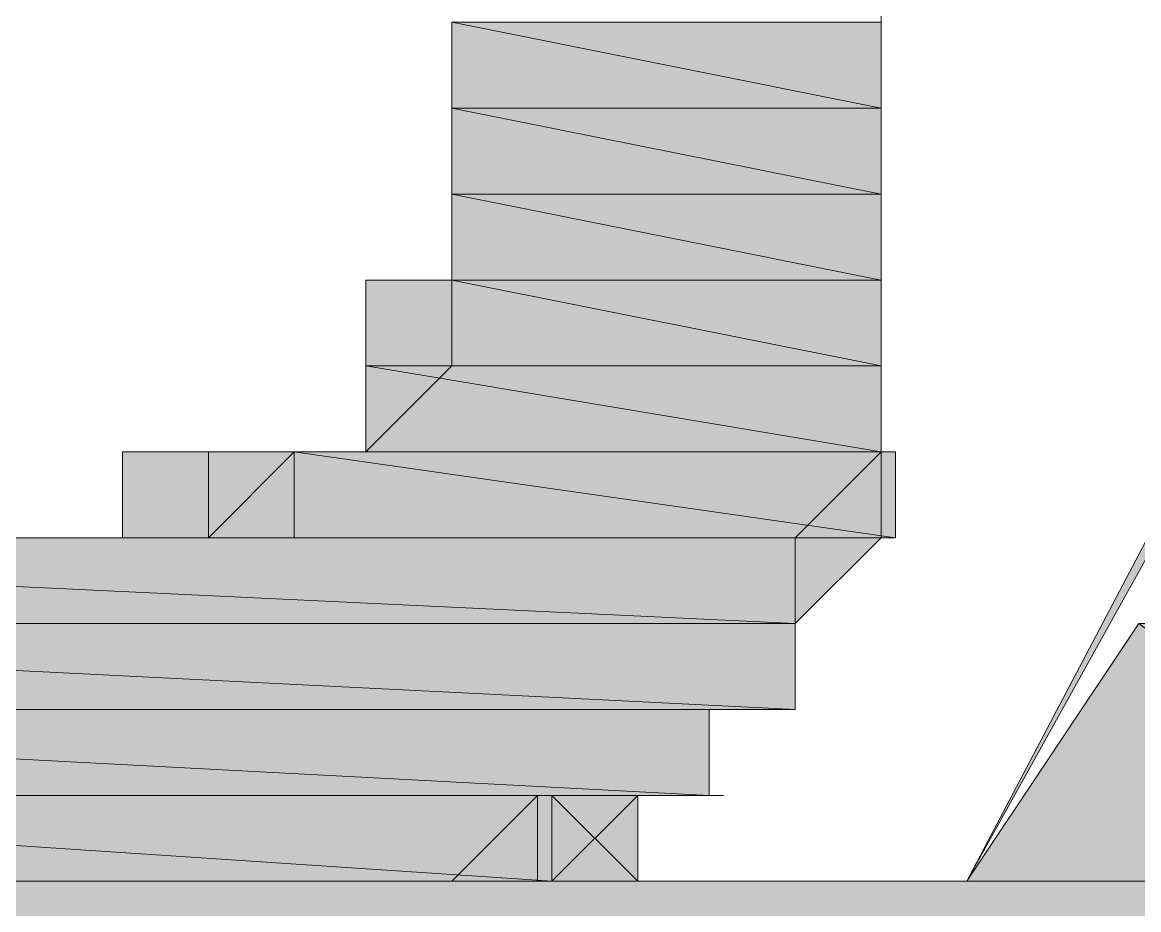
# Model space of a CAD drawing. Header units: millimetres. Extents: x 41 to 1635, y 11 to 1528.
# Drawn here: x 1485.62 to 1491.07, y 1179.25 to 1183.58 of the extents above; entities that cross this region are included whole.
import ezdxf

# ---------------------------------------------------------------- set-up
doc = ezdxf.new("R2010")
doc.units = ezdxf.units.MM
doc.header["$LTSCALE"] = 8
for name, color, linetype in [('1', 7, 'CONTINUOUS'), ('PDF2_Geometry', 7, 'CONTINUOUS'), ('PDF2_Solid Fills', 7, 'CONTINUOUS')]:
    doc.layers.add(name, color=color, linetype=linetype)

# ---------------------------------------------------------------- blocks, each defined once
blk = doc.blocks.new('Sinee')
at = {"layer": 'PDF2_Geometry', "lineweight": 5}
for points in [[(249.5006, -340.578), (245.3072, -348.5449)], [(249.5006, -340.9974), (249.5006, -340.5781), (245.3072, -348.5456)], [(244.8878, -344.3521), (244.8878, -343.9329)], [(244.8878, -344.3521), (244.8878, -343.9329)], [(242.791, -344.3521), (244.8877, -344.3521)], [(242.791, -344.3521), (244.8877, -344.3521)], [(242.791, -344.3521), (244.8877, -344.3521)], [(242.791, -344.3521), (244.8877, -344.3521)], [(242.791, -344.3521), (244.8877, -344.3521)], [(242.791, -344.3521), (244.8877, -344.3521)], [(242.791, -344.3521), (244.8877, -344.3521)], [(242.791, -344.3521), (244.8877, -344.3521)], [(242.791, -344.3521), (244.8877, -344.3521)], [(242.791, -344.3521), (244.8877, -344.3521)], [(242.791, -344.3521), (244.8877, -344.3521)], [(242.791, -344.3521), (244.8877, -344.3521)], [(242.791, -344.3521), (244.8877, -344.3521)], [(242.791, -344.3521), (244.8877, -344.3521)], [(242.791, -344.3521), (242.791, -344.7714), (244.8877, -344.7714)], [(242.791, -344.3521), (244.8877, -344.3521), (244.8877, -344.7714)], [(242.791, -344.3521), (242.791, -344.7714)], [(242.791, -344.3521), (242.791, -344.7714)], [(242.791, -344.3521), (242.791, -344.3521)], [(242.791, -344.3521), (242.791, -344.3521)], [(242.791, -344.3521), (242.791, -344.3521)], [(242.791, -344.3521), (242.791, -344.3521)], [(244.8878, -344.3521), (244.8878, -344.3521)], [(244.8878, -344.3521), (244.8878, -344.3521)], [(244.8878, -344.7714), (244.8878, -344.3521)], [(244.8878, -344.7714), (244.8878, -344.3521)], [(242.791, -344.7714), (244.8877, -344.7714)], [(242.791, -344.7714), (244.8877, -344.7714)], [(242.791, -344.7714), (244.8877, -344.7714)], [(242.791, -344.7714), (244.8877, -344.7714)], [(242.791, -344.7714), (244.8877, -344.7714)], [(242.791, -344.7714), (244.8877, -344.7714)], [(242.791, -344.7714), (244.8877, -344.7714)], [(242.791, -344.7714), (244.8877, -344.7714)], [(242.791, -344.7714), (244.8877, -344.7714)], [(242.791, -344.7714), (244.8877, -344.7714)], [(242.791, -344.7714), (244.8877, -344.7714)], [(242.791, -344.7714), (244.8877, -344.7714)], [(242.791, -344.7714), (244.8877, -344.7714)], [(242.791, -344.7714), (244.8877, -344.7714)], [(242.791, -344.7714), (242.791, -345.1907), (244.8877, -345.1907)], [(242.791, -344.7714), (244.8877, -344.7714), (244.8877, -345.1907)], [(242.791, -344.7714), (242.791, -345.1907)], [(242.791, -344.7714), (242.791, -345.1907)], [(242.791, -344.7714), (242.791, -344.7714)], [(242.791, -344.7714), (242.791, -344.7714)], [(244.8878, -344.7714), (244.8878, -344.7714)], [(244.8878, -344.7714), (244.8878, -344.7714)], [(244.8878, -344.7714), (244.8878, -344.7714)], [(244.8878, -344.7714), (244.8878, -344.7714)], [(244.8878, -345.1908), (244.8878, -344.7715)], [(244.8878, -345.1908), (244.8878, -344.7715)], [(242.791, -345.1908), (244.8877, -345.1908)], [(242.791, -345.1908), (244.8877, -345.1908)], [(242.791, -345.1908), (244.8877, -345.1908)], [(242.791, -345.1908), (244.8877, -345.1908)], [(242.791, -345.1908), (244.8877, -345.1908)], [(242.791, -345.1908), (244.8877, -345.1908)], [(242.791, -345.1908), (244.8877, -345.1908)], [(242.791, -345.1908), (244.8877, -345.1908)], [(242.791, -345.1908), (244.8877, -345.1908)], [(242.791, -345.1908), (244.8877, -345.1908)], [(242.791, -345.1908), (244.8877, -345.1908)], [(242.791, -345.1908), (244.8877, -345.1908)], [(242.791, -345.1908), (244.8877, -345.1908)], [(242.791, -345.1908), (244.8877, -345.1908)], [(242.791, -345.1908), (242.791, -345.6101), (244.8877, -345.6101)], [(242.791, -345.1908), (244.8877, -345.1908), (244.8877, -345.6101)], [(242.791, -345.1908), (242.791, -345.6101)], [(242.791, -345.1908), (242.791, -345.6101)], [(242.791, -345.1908), (242.791, -345.1908)], [(242.791, -345.1908), (242.791, -345.1908)], [(244.8878, -345.6102), (244.8878, -345.191)], [(244.8878, -345.6102), (244.8878, -345.191)], [(242.7909, -345.6102), (242.3717, -345.6102), (242.3717, -346.0296), (242.7909, -346.0296)], [(242.791, -345.6102), (242.3717, -345.6102)], [(242.791, -345.6102), (244.8877, -345.6102)], [(242.791, -345.6102), (244.8877, -345.6102)], [(242.791, -345.6102), (244.8877, -345.6102)], [(242.791, -345.6102), (244.8877, -345.6102)], [(242.791, -345.6102), (244.8877, -345.6102)], [(242.791, -345.6102), (244.8877, -345.6102)], [(242.791, -345.6102), (244.8877, -345.6102)], [(242.791, -345.6102), (244.8877, -345.6102)], [(242.791, -345.6102), (244.8877, -345.6102)], [(242.791, -345.6102), (244.8877, -345.6102)], [(242.791, -345.6102), (244.8877, -345.6102)], [(242.791, -345.6102), (244.8877, -345.6102)], [(242.791, -345.6102), (244.8877, -345.6102)], [(242.791, -345.6102), (244.8877, -345.6102)], [(242.791, -345.6102), (244.8877, -345.6102)], [(242.791, -345.6102), (244.8877, -345.6102)], [(242.791, -345.6102), (242.791, -346.0295), (244.8877, -346.0295)], [(242.791, -345.6102), (244.8877, -345.6102), (244.8877, -346.0295)], [(242.791, -345.6102), (242.791, -345.6102)], [(242.791, -345.6102), (242.791, -345.6102)], [(242.791, -345.6102), (242.791, -345.6102)], [(244.8878, -345.6102), (244.8878, -345.6102)], [(244.8878, -345.6102), (244.8878, -345.6102)], [(244.8878, -345.6102), (244.8878, -345.6102)], [(244.8878, -345.6102), (244.8878, -345.6102)], [(244.8878, -346.0295), (244.8878, -345.6102)], [(244.8878, -346.0295), (244.8878, -345.6102)], [(242.3716, -346.0295), (244.8877, -346.0295)], [(242.3716, -346.0295), (244.8877, -346.0295)], [(242.3716, -346.0295), (244.8877, -346.0295)], [(242.3716, -346.0295), (244.8877, -346.0295)], [(242.3716, -346.0295), (244.8877, -346.0295)], [(242.3716, -346.0295), (244.8877, -346.0295)], [(242.3716, -346.0295), (244.8877, -346.0295)], [(242.3716, -346.0295), (244.8877, -346.0295)], [(242.3716, -346.0295), (244.8877, -346.0295)], [(242.3716, -346.0295), (244.8877, -346.0295)], [(242.3716, -346.0295), (242.3716, -346.4488), (244.8877, -346.4488)], [(242.3716, -346.0295), (244.8877, -346.0295), (244.8877, -346.4488)], [(242.3716, -346.0295), (242.3716, -346.4488)], [(242.3716, -346.0295), (242.3716, -346.4488), (242.3716, -346.0295)], [(242.3716, -346.0295), (242.7909, -346.0295), (242.3716, -346.0295)], [(242.3716, -346.4489), (242.3716, -346.0296), (242.3716, -346.4489)], [(242.791, -346.0295), (242.3717, -346.0295), (244.8877, -346.0295)], [(242.791, -346.0295), (242.3717, -346.0295), (244.8877, -346.0295)], [(242.791, -346.0295), (242.3717, -346.0295), (242.3717, -346.4488)], [(242.791, -346.0295), (242.3717, -346.0295), (242.791, -346.0295)], [(242.791, -346.0295), (244.8877, -346.0295)], [(242.791, -346.0295), (244.8877, -346.0295)], [(242.791, -346.0295), (244.8877, -346.0295)], [(244.8878, -346.0295), (244.8878, -346.0295)], [(244.8878, -346.0295), (244.8878, -346.0295)], [(244.8878, -346.4489), (244.8878, -346.0296)], [(244.8878, -346.4489), (244.8878, -346.0296)], [(241.1835, -346.8682), (241.6028, -346.8682), (241.6028, -346.449), (241.1835, -346.449)], [(241.1836, -346.4489), (241.1836, -346.8682)], [(241.1836, -346.4489), (241.1836, -346.8682), (241.1836, -346.4489)], [(241.1836, -346.8682), (241.1836, -346.449), (241.1836, -346.8682)], [(241.1836, -346.8682), (241.1836, -346.449), (241.1836, -346.8682)], [(241.6028, -346.4489), (241.6028, -346.8682), (241.6028, -346.4489)], [(241.6028, -346.8682), (241.6028, -346.449), (241.6028, -346.8682)], [(242.0221, -346.4489), (241.6029, -346.8682), (244.9576, -346.8682)], [(241.6029, -346.8682), (242.0221, -346.8682), (242.0221, -346.449), (241.6029, -346.449)], [(242.3716, -346.4489), (241.9523, -346.4489), (244.8877, -346.4489)], [(242.3716, -346.4489), (241.9523, -346.4489), (244.8877, -346.4489)], [(242.3716, -346.4489), (241.9523, -346.4489)], [(242.3716, -346.4489), (241.9523, -346.4489)], [(242.0221, -346.4489), (244.9576, -346.4489)], [(242.0221, -346.4489), (244.9576, -346.4489)], [(242.0221, -346.4489), (244.9576, -346.4489)], [(242.0221, -346.4489), (244.9576, -346.4489)], [(242.0221, -346.4489), (244.9576, -346.4489)], [(242.0221, -346.4489), (244.9576, -346.4489)], [(242.0221, -346.4489), (244.9576, -346.4489)], [(242.0221, -346.4489), (244.9576, -346.4489)], [(242.0221, -346.4489), (244.9576, -346.4489)], [(242.0221, -346.4489), (244.9576, -346.4489)], [(242.0221, -346.4489), (244.9576, -346.4489), (244.9576, -346.8682)], [(242.0221, -346.4489), (242.0221, -346.8682)], [(242.0221, -346.4489), (242.0221, -346.8682), (242.0221, -346.4489)], [(242.0221, -346.4489), (242.0221, -346.4489)], [(242.3716, -346.4489), (244.8877, -346.4489)], [(242.3716, -346.4489), (244.8877, -346.4489)], [(242.3716, -346.4489), (244.8877, -346.4489)], [(242.3716, -346.4489), (244.8877, -346.4489)], [(242.3716, -346.4489), (244.8877, -346.4489)], [(242.3716, -346.4489), (244.8877, -346.4489)], [(242.3716, -346.4489), (244.8877, -346.4489)], [(242.3716, -346.4489), (242.3716, -346.4489)], [(244.4682, -346.8682), (244.8875, -346.8682), (244.8875, -346.449)], [(244.8878, -346.4489), (244.8878, -346.4489)], [(244.8878, -346.4489), (244.8878, -346.4489)], [(244.8878, -346.8682), (244.8878, -346.449)], [(235.6621, -346.8682), (244.887, -346.8682)], [(235.6621, -346.8682), (244.887, -346.8682)], [(235.6621, -346.8682), (244.887, -346.8682)], [(235.6621, -346.8682), (244.887, -346.8682)], [(235.6621, -346.8682), (244.4677, -346.8682)], [(235.6621, -346.8682), (244.887, -346.8682), (244.4677, -346.8682)], [(235.6621, -346.8682), (244.4677, -346.8682)], [(235.6621, -346.8682), (244.4677, -346.8682)], [(235.6621, -346.8682), (235.6621, -347.2875), (244.4677, -347.2875)], [(235.6621, -346.8682), (244.4677, -346.8682), (244.4677, -347.2875)], [(240.6943, -346.8682), (240.275, -346.8682), (244.8878, -346.8682)], [(240.6943, -346.8682), (240.275, -346.8682), (244.8878, -346.8682)], [(240.6943, -346.8682), (240.275, -346.8682)], [(240.6943, -346.8682), (240.275, -346.8682)], [(240.6943, -346.8682), (244.8878, -346.8682)], [(240.6943, -346.8682), (244.8878, -346.8682)], [(240.6943, -346.8682), (244.8878, -346.8682)], [(240.6943, -346.8682), (240.6943, -346.8682)], [(240.6943, -346.8682), (240.6943, -346.8682)], [(241.1836, -346.8682), (240.7643, -346.8682), (244.9577, -346.8682)], [(241.1836, -346.8682), (240.7643, -346.8682), (244.9577, -346.8682)], [(241.1836, -346.8682), (240.7643, -346.8682)], [(241.1836, -346.8682), (240.7643, -346.8682)], [(241.6028, -346.8682), (241.1835, -346.8682), (244.9576, -346.8682)], [(241.6028, -346.8682), (241.1835, -346.8682), (244.9576, -346.8682)], [(241.1836, -346.8682), (244.9577, -346.8682)], [(241.1836, -346.8682), (244.9577, -346.8682)], [(241.1836, -346.8682), (244.9577, -346.8682)], [(241.1836, -346.8682), (244.9577, -346.8682)], [(241.1836, -346.8682), (244.9577, -346.8682)], [(241.1836, -346.8682), (244.9577, -346.8682)], [(241.1836, -346.8682), (244.9577, -346.8682)], [(241.6028, -346.8682), (244.9576, -346.8682)], [(241.6028, -346.8682), (244.9576, -346.8682)], [(241.6028, -346.8682), (244.9576, -346.8682)], [(241.6028, -346.8682), (244.9576, -346.8682)], [(241.6028, -346.8682), (244.9576, -346.8682)], [(241.6028, -346.8682), (244.9576, -346.8682)], [(241.6028, -346.8682), (244.9576, -346.8682)], [(244.4682, -346.8682), (244.8875, -346.8682), (244.4682, -346.8682)], [(244.4682, -347.2875), (244.4682, -346.8683)], [(244.4682, -347.2875), (244.8875, -346.8683), (244.4682, -346.8683)], [(244.8878, -346.8682), (244.4685, -346.8682), (244.8878, -346.8682)], [(235.6621, -347.2875), (244.4677, -347.2875)], [(235.6621, -347.2875), (244.4677, -347.2875)], [(236.0814, -347.2875), (244.4684, -347.2875)], [(236.0814, -347.2875), (244.4684, -347.2875)], [(236.0814, -347.2875), (236.0814, -347.7068), (244.4684, -347.7068)], [(236.0814, -347.2875), (244.4684, -347.2875), (244.4684, -347.7068)], [(244.4682, -347.2875), (244.4682, -347.2875)], [(244.4682, -347.2875), (244.4682, -347.2875)], [(244.4682, -347.2875), (244.4682, -347.7068), (244.4682, -347.2875)], [(244.4682, -347.7069), (244.4682, -347.2876)], [(244.4682, -347.7069), (244.4682, -347.2876)], [(244.4682, -347.7069), (244.4682, -347.2876), (244.4682, -347.7069)], [(246.1457, -347.2875), (245.307, -348.5456), (247.8231, -348.5456)], [(246.1457, -347.2875), (248.6618, -347.2875), (247.8231, -348.5456)], [(236.0814, -347.7069), (244.4684, -347.7069)], [(236.0814, -347.7069), (244.4684, -347.7069)], [(236.0814, -347.7069), (244.4684, -347.7069)], [(236.0814, -347.7069), (244.4684, -347.7069)], [(236.0814, -347.7069), (244.4684, -347.7069)], [(236.0814, -347.7069), (244.4684, -347.7069)], [(236.0814, -347.7069), (244.0483, -347.7069)], [(236.0814, -347.7069), (244.4684, -347.7069), (244.0483, -347.7069)], [(236.0814, -347.7069), (244.0483, -347.7069)], [(236.0814, -347.7069), (244.0483, -347.7069)], [(236.0814, -347.7069), (236.5007, -348.1262), (244.0483, -348.1262)], [(236.0814, -347.7069), (244.0483, -347.7069), (244.0483, -348.1262)], [(244.049, -347.7069), (244.4683, -347.7069)], [(244.049, -347.7069), (244.049, -347.7069)], [(244.049, -347.7069), (244.4683, -347.7069)], [(244.049, -348.1263), (244.049, -347.7071)], [(244.049, -348.1263), (244.049, -347.7071)], [(244.4682, -347.7069), (244.4682, -347.7069)], [(236.5008, -348.1263), (244.049, -348.1263)], [(236.5008, -348.1263), (244.049, -348.1263)], [(236.5008, -348.1263), (244.049, -348.1263)], [(236.5008, -348.1263), (244.049, -348.1263)], [(236.5008, -348.1263), (243.629, -348.1263)], [(236.5008, -348.1263), (244.049, -348.1263), (243.629, -348.1263)], [(236.5008, -348.1263), (243.629, -348.1263)], [(236.5008, -348.1263), (243.629, -348.1263)], [(236.9899, -348.1263), (243.6995, -348.1263)], [(236.9899, -348.1263), (243.6995, -348.1263)], [(236.9899, -348.1263), (243.6995, -348.1263)], [(236.9899, -348.1263), (243.6995, -348.1263)], [(236.9899, -348.1263), (243.6995, -348.1263)], [(236.9899, -348.1263), (243.6995, -348.1263)], [(236.9899, -348.1263), (243.6995, -348.1263)], [(236.9899, -348.1263), (243.6995, -348.1263)], [(236.9899, -348.1263), (237.4092, -348.5456), (243.2801, -348.5456)], [(236.9899, -348.1263), (243.6995, -348.1263), (243.2801, -348.5456)], [(242.791, -348.5456), (243.2102, -348.1263)], [(242.791, -348.5456), (243.2102, -348.5456), (243.2102, -348.1263)], [(243.2802, -348.1263), (243.6995, -348.5456), (243.6995, -348.1263)], [(243.2802, -348.1263), (243.2802, -348.5456), (243.2802, -348.1263)], [(243.2802, -348.1263), (243.2802, -348.5456), (243.6995, -348.5456)], [(243.6996, -348.1263), (244.1189, -348.1263)], [(243.6996, -348.1263), (243.6996, -348.1263)], [(243.6996, -348.1263), (244.1189, -348.1263)], [(243.6996, -348.1263), (243.6996, -348.1263)], [(243.6996, -348.1263), (243.6996, -348.1263)], [(243.6996, -348.5456), (243.6996, -348.1263)], [(244.049, -348.1263), (244.049, -348.1263)], [(187.0179, -348.5456), (265.0164, -348.5456), (264.5971, -349.3843)], [(226.0172, -348.5456), (243.2104, -348.5456)], [(237.4095, -348.5456), (243.2803, -348.5456)], [(237.4095, -348.5456), (243.2803, -348.5456)], [(237.4095, -348.5456), (243.2803, -348.5456)], [(237.4095, -348.5456), (243.2803, -348.5456)], [(237.4095, -348.5456), (242.8609, -348.5456)], [(237.4095, -348.5456), (243.2803, -348.5456), (242.8609, -348.5456)], [(237.4095, -348.5456), (242.8609, -348.5456)], [(237.4095, -348.5456), (242.8609, -348.5456)], [(237.8287, -348.5456), (242.8608, -348.5456)], [(237.8287, -348.5456), (242.8608, -348.5456)], [(237.8287, -348.5456), (242.8608, -348.5456)], [(237.8287, -348.5456), (242.8608, -348.5456)], [(237.8287, -348.5456), (242.8608, -348.5456)], [(237.8287, -348.5456), (242.8608, -348.5456)], [(237.8287, -348.5456), (242.4415, -348.5456)], [(237.8287, -348.5456), (242.8608, -348.5456), (242.4415, -348.5456)], [(238.248, -348.5456), (242.4415, -348.5456)], [(238.248, -348.5456), (242.4415, -348.5456)], [(238.248, -348.5456), (242.4415, -348.5456)], [(238.248, -348.5456), (242.4415, -348.5456)], [(238.248, -348.5456), (242.0221, -348.5456)], [(238.248, -348.5456), (242.4415, -348.5456), (242.0221, -348.5456)], [(238.248, -348.5456), (242.0221, -348.5456)], [(238.248, -348.5456), (242.0221, -348.5456)], [(238.5975, -348.5456), (241.9522, -348.5456)], [(238.5975, -348.5456), (241.9522, -348.5456)], [(238.5975, -348.5456), (241.5329, -348.5456)], [(238.5975, -348.5456), (241.9522, -348.5456), (241.5329, -348.5456)], [(238.5975, -348.5456), (241.5329, -348.5456)], [(238.5975, -348.5456), (241.5329, -348.5456)], [(239.0168, -348.5456), (241.5329, -348.5456)], [(239.0168, -348.5456), (241.5329, -348.5456)], [(239.0168, -348.5456), (241.1136, -348.5456)], [(239.0168, -348.5456), (241.5329, -348.5456), (241.1136, -348.5456)], [(239.4362, -348.5456), (241.1136, -348.5456)], [(239.4362, -348.5456), (241.1136, -348.5456)], [(240.6943, -348.5456), (241.1136, -348.5456)], [(240.6943, -348.5456), (241.1136, -348.5456)], [(240.6943, -348.5456), (241.1136, -348.5456)], [(240.6943, -348.5456), (240.6943, -348.5456)], [(240.6943, -348.5456), (240.6943, -348.5456)], [(241.1836, -348.5456), (241.6029, -348.5456)], [(241.1836, -348.5456), (241.6029, -348.5456)], [(241.1836, -348.5456), (241.1836, -348.5456)], [(241.1836, -348.5456), (241.1836, -348.5456)], [(241.6028, -348.5456), (242.0221, -348.5456)], [(241.6028, -348.5456), (242.0221, -348.5456)], [(241.6028, -348.5456), (241.6028, -348.5456)], [(241.6028, -348.5456), (241.6028, -348.5456)], [(242.0221, -348.5456), (242.0221, -348.5456)], [(242.0221, -348.5456), (242.4414, -348.5456)], [(242.0221, -348.5456), (242.4414, -348.5456)], [(242.0221, -348.5456), (242.0221, -348.5456)], [(242.0221, -348.5456), (242.0221, -348.5456)], [(242.0221, -348.5456), (242.0221, -348.5456)], [(242.0221, -348.5456), (242.0221, -348.5456)], [(242.3716, -348.5456), (242.7909, -348.5456)], [(242.3716, -348.5456), (242.7909, -348.5456)], [(242.3716, -348.5456), (242.3716, -348.5456)], [(242.3716, -348.5456), (242.3716, -348.5456)], [(242.791, -348.5456), (242.791, -348.5456)], [(242.791, -348.5456), (242.791, -348.5456)], [(242.791, -348.5456), (242.791, -348.5456)], [(242.791, -348.5456), (242.791, -348.5456)], [(243.2802, -348.5456), (256.6986, -348.5456)], [(245.3769, -348.5456), (247.893, -348.5456)], [(245.3769, -348.5456), (247.893, -348.5456)], [(245.3769, -348.5456), (247.893, -348.5456)]]:
    blk.add_lwpolyline(points, close=True, dxfattribs=at)
for points in [[(244.8878, -344.3521), (244.8878, -343.9329), (244.8878, -344.3521)], [(242.791, -344.3521), (244.8877, -344.3521), (242.791, -344.3521)], [(242.791, -344.3521), (244.8877, -344.3521), (242.791, -344.3521)], [(242.791, -344.3521), (244.8877, -344.3521), (242.791, -344.3521)], [(242.791, -344.3521), (244.8877, -344.3521), (242.791, -344.3521)], [(242.791, -344.3521), (244.8877, -344.3521), (242.791, -344.3521)], [(242.791, -344.3521), (244.8877, -344.3521), (242.791, -344.3521)], [(242.791, -344.3521), (244.8877, -344.3521), (242.791, -344.3521)], [(242.791, -344.3521), (244.8877, -344.3521), (242.791, -344.3521)], [(242.791, -344.3521), (244.8877, -344.3521), (242.791, -344.3521)], [(242.791, -344.3521), (244.8877, -344.3521), (242.791, -344.3521)], [(242.791, -344.3521), (244.8877, -344.3521), (242.791, -344.3521)], [(242.791, -344.3521), (244.8877, -344.3521), (242.791, -344.3521)], [(242.791, -344.3521), (244.8877, -344.3521), (242.791, -344.3521)], [(242.791, -344.3521), (244.8877, -344.3521), (242.791, -344.3521)], [(242.791, -344.3521), (242.791, -344.7714), (242.791, -344.3521)], [(242.791, -344.3521), (242.791, -344.3521)], [(242.791, -344.3521), (242.791, -344.3521)], [(244.8878, -344.3521), (244.8878, -344.3521)], [(244.8878, -344.7714), (244.8878, -344.3521), (244.8878, -344.7714)], [(242.791, -344.7714), (244.8877, -344.7714), (242.791, -344.7714)], [(242.791, -344.7714), (244.8877, -344.7714), (242.791, -344.7714)], [(242.791, -344.7714), (244.8877, -344.7714), (242.791, -344.7714)], [(242.791, -344.7714), (244.8877, -344.7714), (242.791, -344.7714)], [(242.791, -344.7714), (244.8877, -344.7714), (242.791, -344.7714)], [(242.791, -344.7714), (244.8877, -344.7714), (242.791, -344.7714)], [(242.791, -344.7714), (244.8877, -344.7714), (242.791, -344.7714)], [(242.791, -344.7714), (244.8877, -344.7714), (242.791, -344.7714)], [(242.791, -344.7714), (244.8877, -344.7714), (242.791, -344.7714)], [(242.791, -344.7714), (244.8877, -344.7714), (242.791, -344.7714)], [(242.791, -344.7714), (244.8877, -344.7714), (242.791, -344.7714)], [(242.791, -344.7714), (244.8877, -344.7714), (242.791, -344.7714)], [(242.791, -344.7714), (244.8877, -344.7714), (242.791, -344.7714)], [(242.791, -344.7714), (244.8877, -344.7714), (242.791, -344.7714)], [(242.791, -344.7714), (242.791, -345.1907), (242.791, -344.7714)], [(242.791, -344.7714), (242.791, -344.7714)], [(244.8878, -344.7714), (244.8878, -344.7714)], [(244.8878, -344.7714), (244.8878, -344.7714)], [(244.8878, -345.1908), (244.8878, -344.7715), (244.8878, -345.1908)], [(242.791, -345.1908), (244.8877, -345.1908), (242.791, -345.1908)], [(242.791, -345.1908), (244.8877, -345.1908), (242.791, -345.1908)], [(242.791, -345.1908), (244.8877, -345.1908), (242.791, -345.1908)], [(242.791, -345.1908), (244.8877, -345.1908), (242.791, -345.1908)], [(242.791, -345.1908), (244.8877, -345.1908), (242.791, -345.1908)], [(242.791, -345.1908), (244.8877, -345.1908), (242.791, -345.1908)], [(242.791, -345.1908), (244.8877, -345.1908), (242.791, -345.1908)], [(242.791, -345.1908), (244.8877, -345.1908), (242.791, -345.1908)], [(242.791, -345.1908), (244.8877, -345.1908), (242.791, -345.1908)], [(242.791, -345.1908), (244.8877, -345.1908), (242.791, -345.1908)], [(242.791, -345.1908), (244.8877, -345.1908), (242.791, -345.1908)], [(242.791, -345.1908), (244.8877, -345.1908), (242.791, -345.1908)], [(242.791, -345.1908), (244.8877, -345.1908), (242.791, -345.1908)], [(242.791, -345.1908), (244.8877, -345.1908), (242.791, -345.1908)], [(242.791, -345.1908), (242.791, -345.6101), (242.791, -345.1908)], [(242.791, -345.1908), (242.791, -345.1908)], [(244.8878, -345.6102), (244.8878, -345.191), (244.8878, -345.6102)], [(242.791, -345.6102), (242.3717, -345.6102), (242.791, -345.6102)], [(242.791, -345.6102), (244.8877, -345.6102), (242.791, -345.6102)], [(242.791, -345.6102), (244.8877, -345.6102), (242.791, -345.6102)], [(242.791, -345.6102), (244.8877, -345.6102), (242.791, -345.6102)], [(242.791, -345.6102), (244.8877, -345.6102), (242.791, -345.6102)], [(242.791, -345.6102), (244.8877, -345.6102), (242.791, -345.6102)], [(242.791, -345.6102), (244.8877, -345.6102), (242.791, -345.6102)], [(242.791, -345.6102), (244.8877, -345.6102), (242.791, -345.6102)], [(242.791, -345.6102), (244.8877, -345.6102), (242.791, -345.6102)], [(242.791, -345.6102), (244.8877, -345.6102), (242.791, -345.6102)], [(242.791, -345.6102), (244.8877, -345.6102), (242.791, -345.6102)], [(242.791, -345.6102), (244.8877, -345.6102), (242.791, -345.6102)], [(242.791, -345.6102), (244.8877, -345.6102), (242.791, -345.6102)], [(242.791, -345.6102), (244.8877, -345.6102), (242.791, -345.6102)], [(242.791, -345.6102), (244.8877, -345.6102), (242.791, -345.6102)], [(242.791, -345.6102), (244.8877, -345.6102), (242.791, -345.6102)], [(242.791, -345.6102), (244.8877, -345.6102), (242.791, -345.6102)], [(242.791, -345.6102), (242.791, -345.6102)], [(244.8878, -345.6102), (244.8878, -345.6102)], [(244.8878, -345.6102), (244.8878, -345.6102)], [(244.8878, -346.0295), (244.8878, -345.6102), (244.8878, -346.0295)], [(242.3716, -346.0295), (244.8877, -346.0295), (242.3716, -346.0295)], [(242.3716, -346.0295), (244.8877, -346.0295), (242.3716, -346.0295)], [(242.3716, -346.0295), (244.8877, -346.0295), (242.3716, -346.0295)], [(242.3716, -346.0295), (244.8877, -346.0295), (242.3716, -346.0295)], [(242.3716, -346.0295), (244.8877, -346.0295), (242.3716, -346.0295)], [(242.3716, -346.0295), (244.8877, -346.0295), (242.3716, -346.0295)], [(242.3716, -346.0295), (244.8877, -346.0295), (242.3716, -346.0295)], [(242.3716, -346.0295), (244.8877, -346.0295), (242.3716, -346.0295)], [(242.3716, -346.0295), (244.8877, -346.0295), (242.3716, -346.0295)], [(242.3716, -346.0295), (244.8877, -346.0295), (242.3716, -346.0295)], [(242.3716, -346.4489), (242.3716, -346.0296), (242.3716, -346.4489)], [(242.791, -346.0295), (242.3717, -346.0295), (242.791, -346.0295)], [(242.791, -346.0295), (244.8877, -346.0295), (242.791, -346.0295)], [(242.791, -346.0295), (244.8877, -346.0295), (242.791, -346.0295)], [(242.791, -346.0295), (244.8877, -346.0295), (242.791, -346.0295)], [(244.8878, -346.0295), (244.8878, -346.0295)], [(244.8878, -346.4489), (244.8878, -346.0296), (244.8878, -346.4489)], [(241.1836, -346.8682), (241.1836, -346.449), (241.1836, -346.8682)], [(241.1836, -346.8682), (241.1836, -346.449), (241.1836, -346.8682)], [(241.6028, -346.8682), (241.6028, -346.449), (241.6028, -346.8682)], [(242.3716, -346.4489), (241.9523, -346.4489), (242.3716, -346.4489)], [(242.3716, -346.4489), (241.9523, -346.4489), (242.3716, -346.4489)], [(242.0221, -346.4489), (244.9576, -346.4489), (242.0221, -346.4489)], [(242.0221, -346.4489), (244.9576, -346.4489), (242.0221, -346.4489)], [(242.0221, -346.4489), (244.9576, -346.4489), (242.0221, -346.4489)], [(242.0221, -346.4489), (244.9576, -346.4489), (242.0221, -346.4489)], [(242.0221, -346.4489), (244.9576, -346.4489), (242.0221, -346.4489)], [(242.0221, -346.4489), (244.9576, -346.4489), (242.0221, -346.4489)], [(242.0221, -346.4489), (244.9576, -346.4489), (242.0221, -346.4489)], [(242.0221, -346.4489), (244.9576, -346.4489), (242.0221, -346.4489)], [(242.0221, -346.4489), (244.9576, -346.4489), (242.0221, -346.4489)], [(242.0221, -346.4489), (244.9576, -346.4489), (242.0221, -346.4489)], [(242.0221, -346.4489), (242.0221, -346.8682), (242.0221, -346.4489)], [(242.3716, -346.4489), (244.8877, -346.4489), (242.3716, -346.4489)], [(242.3716, -346.4489), (244.8877, -346.4489), (242.3716, -346.4489)], [(242.3716, -346.4489), (244.8877, -346.4489), (242.3716, -346.4489)], [(242.3716, -346.4489), (244.8877, -346.4489), (242.3716, -346.4489)], [(242.3716, -346.4489), (244.8877, -346.4489), (242.3716, -346.4489)], [(242.3716, -346.4489), (244.8877, -346.4489), (242.3716, -346.4489)], [(242.3716, -346.4489), (244.8877, -346.4489), (242.3716, -346.4489)], [(244.8878, -346.4489), (244.8878, -346.4489)], [(235.6621, -346.8682), (244.887, -346.8682), (235.6621, -346.8682)], [(235.6621, -346.8682), (244.887, -346.8682), (235.6621, -346.8682)], [(235.6621, -346.8682), (244.887, -346.8682), (235.6621, -346.8682)], [(235.6621, -346.8682), (244.887, -346.8682), (235.6621, -346.8682)], [(235.6621, -346.8682), (244.4677, -346.8682), (235.6621, -346.8682)], [(235.6621, -346.8682), (244.887, -346.8682), (235.6621, -346.8682)], [(235.6621, -346.8682), (244.4677, -346.8682), (235.6621, -346.8682)], [(235.6621, -346.8682), (244.4677, -346.8682), (235.6621, -346.8682)], [(240.6943, -346.8682), (240.275, -346.8682), (240.6943, -346.8682)], [(240.6943, -346.8682), (244.8878, -346.8682), (240.6943, -346.8682)], [(240.6943, -346.8682), (244.8878, -346.8682), (240.6943, -346.8682)], [(240.6943, -346.8682), (244.8878, -346.8682), (240.6943, -346.8682)], [(240.6943, -346.8682), (240.6943, -346.8682)], [(241.1836, -346.8682), (240.7643, -346.8682), (241.1836, -346.8682)], [(241.1836, -346.8682), (244.9577, -346.8682), (241.1836, -346.8682)], [(241.1836, -346.8682), (244.9577, -346.8682), (241.1836, -346.8682)], [(241.1836, -346.8682), (244.9577, -346.8682), (241.1836, -346.8682)], [(241.1836, -346.8682), (244.9577, -346.8682), (241.1836, -346.8682)], [(241.1836, -346.8682), (244.9577, -346.8682), (241.1836, -346.8682)], [(241.1836, -346.8682), (244.9577, -346.8682), (241.1836, -346.8682)], [(241.1836, -346.8682), (244.9577, -346.8682), (241.1836, -346.8682)], [(241.6028, -346.8682), (244.9576, -346.8682), (241.6028, -346.8682)], [(241.6028, -346.8682), (244.9576, -346.8682), (241.6028, -346.8682)], [(241.6028, -346.8682), (244.9576, -346.8682), (241.6028, -346.8682)], [(241.6028, -346.8682), (244.9576, -346.8682), (241.6028, -346.8682)], [(241.6028, -346.8682), (244.9576, -346.8682), (241.6028, -346.8682)], [(241.6028, -346.8682), (244.9576, -346.8682), (241.6028, -346.8682)], [(241.6028, -346.8682), (244.9576, -346.8682), (241.6028, -346.8682)], [(244.4682, -346.8682), (244.8875, -346.8682), (244.4682, -346.8682)], [(235.6621, -347.2875), (244.4677, -347.2875), (235.6621, -347.2875)], [(235.6621, -347.2875), (244.4677, -347.2875), (235.6621, -347.2875)], [(236.0814, -347.2875), (244.4684, -347.2875), (236.0814, -347.2875)], [(236.0814, -347.2875), (244.4684, -347.2875), (236.0814, -347.2875)], [(244.4682, -347.2875), (244.4682, -347.2875)], [(244.4682, -347.2875), (244.4682, -347.7068), (244.4682, -347.2875)], [(244.4682, -347.7069), (244.4682, -347.2876), (244.4682, -347.7069)], [(236.0814, -347.7069), (244.4684, -347.7069), (236.0814, -347.7069)], [(236.0814, -347.7069), (244.4684, -347.7069), (236.0814, -347.7069)], [(236.0814, -347.7069), (244.4684, -347.7069), (236.0814, -347.7069)], [(236.0814, -347.7069), (244.4684, -347.7069), (236.0814, -347.7069)], [(236.0814, -347.7069), (244.4684, -347.7069), (236.0814, -347.7069)], [(236.0814, -347.7069), (244.4684, -347.7069), (236.0814, -347.7069)], [(236.0814, -347.7069), (244.0483, -347.7069), (236.0814, -347.7069)], [(236.0814, -347.7069), (244.4684, -347.7069), (236.0814, -347.7069)], [(236.0814, -347.7069), (244.0483, -347.7069), (236.0814, -347.7069)], [(236.0814, -347.7069), (244.0483, -347.7069), (236.0814, -347.7069)], [(244.049, -347.7069), (244.4683, -347.7069), (244.049, -347.7069)], [(244.049, -347.7069), (244.4683, -347.7069), (244.049, -347.7069)], [(244.049, -348.1263), (244.049, -347.7071), (244.049, -348.1263)], [(236.5008, -348.1263), (244.049, -348.1263), (236.5008, -348.1263)], [(236.5008, -348.1263), (244.049, -348.1263), (236.5008, -348.1263)], [(236.5008, -348.1263), (244.049, -348.1263), (236.5008, -348.1263)], [(236.5008, -348.1263), (244.049, -348.1263), (236.5008, -348.1263)], [(236.5008, -348.1263), (243.629, -348.1263), (236.5008, -348.1263)], [(236.5008, -348.1263), (244.049, -348.1263), (236.5008, -348.1263)], [(236.5008, -348.1263), (243.629, -348.1263), (236.5008, -348.1263)], [(236.5008, -348.1263), (243.629, -348.1263), (236.5008, -348.1263)], [(236.9899, -348.1263), (243.6995, -348.1263), (236.9899, -348.1263)], [(236.9899, -348.1263), (243.6995, -348.1263), (236.9899, -348.1263)], [(236.9899, -348.1263), (243.6995, -348.1263), (236.9899, -348.1263)], [(236.9899, -348.1263), (243.6995, -348.1263), (236.9899, -348.1263)], [(236.9899, -348.1263), (243.6995, -348.1263), (236.9899, -348.1263)], [(236.9899, -348.1263), (243.6995, -348.1263), (236.9899, -348.1263)], [(236.9899, -348.1263), (243.6995, -348.1263), (236.9899, -348.1263)], [(236.9899, -348.1263), (243.6995, -348.1263), (236.9899, -348.1263)], [(243.6996, -348.1263), (244.1189, -348.1263), (243.6996, -348.1263)], [(243.6996, -348.1263), (244.1189, -348.1263), (243.6996, -348.1263)], [(243.6996, -348.1263), (243.6996, -348.1263)], [(226.0172, -348.5456), (243.2104, -348.5456), (226.0172, -348.5456)], [(237.4095, -348.5456), (243.2803, -348.5456), (237.4095, -348.5456)], [(237.4095, -348.5456), (243.2803, -348.5456), (237.4095, -348.5456)], [(237.4095, -348.5456), (243.2803, -348.5456), (237.4095, -348.5456)], [(237.4095, -348.5456), (243.2803, -348.5456), (237.4095, -348.5456)], [(237.4095, -348.5456), (242.8609, -348.5456), (237.4095, -348.5456)], [(237.4095, -348.5456), (243.2803, -348.5456), (237.4095, -348.5456)], [(237.4095, -348.5456), (242.8609, -348.5456), (237.4095, -348.5456)], [(237.4095, -348.5456), (242.8609, -348.5456), (237.4095, -348.5456)], [(237.8287, -348.5456), (242.8608, -348.5456), (237.8287, -348.5456)], [(237.8287, -348.5456), (242.8608, -348.5456), (237.8287, -348.5456)], [(237.8287, -348.5456), (242.8608, -348.5456), (237.8287, -348.5456)], [(237.8287, -348.5456), (242.8608, -348.5456), (237.8287, -348.5456)], [(237.8287, -348.5456), (242.8608, -348.5456), (237.8287, -348.5456)], [(237.8287, -348.5456), (242.8608, -348.5456), (237.8287, -348.5456)], [(237.8287, -348.5456), (242.4415, -348.5456), (237.8287, -348.5456)], [(237.8287, -348.5456), (242.8608, -348.5456), (237.8287, -348.5456)], [(238.248, -348.5456), (242.4415, -348.5456), (238.248, -348.5456)], [(238.248, -348.5456), (242.4415, -348.5456), (238.248, -348.5456)], [(238.248, -348.5456), (242.4415, -348.5456), (238.248, -348.5456)], [(238.248, -348.5456), (242.4415, -348.5456), (238.248, -348.5456)], [(238.248, -348.5456), (242.0221, -348.5456), (238.248, -348.5456)], [(238.248, -348.5456), (242.4415, -348.5456), (238.248, -348.5456)], [(238.248, -348.5456), (242.0221, -348.5456), (238.248, -348.5456)], [(238.248, -348.5456), (242.0221, -348.5456), (238.248, -348.5456)], [(238.5975, -348.5456), (241.9522, -348.5456), (238.5975, -348.5456)], [(238.5975, -348.5456), (241.9522, -348.5456), (238.5975, -348.5456)], [(238.5975, -348.5456), (241.5329, -348.5456), (238.5975, -348.5456)], [(238.5975, -348.5456), (241.9522, -348.5456), (238.5975, -348.5456)], [(238.5975, -348.5456), (241.5329, -348.5456), (238.5975, -348.5456)], [(238.5975, -348.5456), (241.5329, -348.5456), (238.5975, -348.5456)], [(239.0168, -348.5456), (241.5329, -348.5456), (239.0168, -348.5456)], [(239.0168, -348.5456), (241.5329, -348.5456), (239.0168, -348.5456)], [(239.0168, -348.5456), (241.1136, -348.5456), (239.0168, -348.5456)], [(239.0168, -348.5456), (241.5329, -348.5456), (239.0168, -348.5456)], [(239.4362, -348.5456), (241.1136, -348.5456), (239.4362, -348.5456)], [(239.4362, -348.5456), (241.1136, -348.5456), (239.4362, -348.5456)], [(240.6943, -348.5456), (241.1136, -348.5456), (240.6943, -348.5456)], [(240.6943, -348.5456), (241.1136, -348.5456), (240.6943, -348.5456)], [(240.6943, -348.5456), (240.6943, -348.5456)], [(241.1836, -348.5456), (241.6029, -348.5456), (241.1836, -348.5456)], [(241.1836, -348.5456), (241.1836, -348.5456)], [(241.6028, -348.5456), (242.0221, -348.5456), (241.6028, -348.5456)], [(241.6028, -348.5456), (241.6028, -348.5456)], [(242.0221, -348.5456), (242.0221, -348.5456)], [(242.0221, -348.5456), (242.4414, -348.5456), (242.0221, -348.5456)], [(242.0221, -348.5456), (242.0221, -348.5456)], [(242.0221, -348.5456), (242.0221, -348.5456)], [(242.3716, -348.5456), (242.7909, -348.5456), (242.3716, -348.5456)], [(242.3716, -348.5456), (242.3716, -348.5456)], [(242.791, -348.5456), (242.791, -348.5456)], [(242.791, -348.5456), (242.791, -348.5456)], [(243.2802, -348.5456), (256.6986, -348.5456), (243.2802, -348.5456)], [(245.3769, -348.5456), (247.893, -348.5456), (245.3769, -348.5456)], [(245.3769, -348.5456), (247.893, -348.5456), (245.3769, -348.5456)]]:
    blk.add_lwpolyline(points, dxfattribs=at)
at = {"layer": 'PDF2_Solid Fills', "lineweight": 5, "transparency": 33554559}
for points in [[(249.5006, -340.9974), (249.5006, -340.5781), (245.3072, -348.5456)], [(242.791, -344.3521), (242.791, -344.7714), (244.8877, -344.7714)], [(242.791, -344.3521), (244.8877, -344.3521), (244.8877, -344.7714)], [(242.791, -344.7714), (242.791, -345.1907), (244.8877, -345.1907)], [(242.791, -344.7714), (244.8877, -344.7714), (244.8877, -345.1907)], [(242.791, -345.1908), (242.791, -345.6101), (244.8877, -345.6101)], [(242.791, -345.1908), (244.8877, -345.1908), (244.8877, -345.6101)], [(242.3716, -345.6102), (242.7909, -346.0295), (242.3716, -346.0295)], [(242.791, -345.6102), (242.3717, -345.6102), (242.791, -346.0295)], [(242.791, -345.6102), (242.791, -346.0295), (244.8877, -346.0295)], [(242.791, -345.6102), (244.8877, -345.6102), (244.8877, -346.0295)], [(242.3716, -346.0295), (242.3716, -346.4488), (244.8877, -346.4488)], [(242.3716, -346.0295), (244.8877, -346.0295), (244.8877, -346.4488)], [(242.791, -346.0295), (242.3717, -346.0295), (242.3717, -346.4488)], [(241.6028, -346.4489), (241.1835, -346.8682), (241.1835, -346.4489)], [(241.6028, -346.8682), (241.6028, -346.449), (241.1835, -346.8682)], [(242.0221, -346.4489), (241.6029, -346.8682), (244.9576, -346.8682)], [(242.0221, -346.4489), (241.6029, -346.8682), (241.6029, -346.4489)], [(242.0221, -346.8682), (242.0221, -346.449), (241.6029, -346.8682)], [(242.0221, -346.4489), (244.9576, -346.4489), (244.9576, -346.8682)], [(244.4682, -346.8682), (244.8875, -346.8682), (244.8875, -346.449)], [(235.6621, -346.8682), (235.6621, -347.2875), (244.4677, -347.2875)], [(235.6621, -346.8682), (244.4677, -346.8682), (244.4677, -347.2875)], [(244.4682, -347.2875), (244.4682, -346.8683), (244.8875, -346.8683)], [(236.0814, -347.2875), (236.0814, -347.7068), (244.4684, -347.7068)], [(236.0814, -347.2875), (244.4684, -347.2875), (244.4684, -347.7068)], [(246.1457, -347.2875), (245.307, -348.5456), (247.8231, -348.5456)], [(246.1457, -347.2875), (248.6618, -347.2875), (247.8231, -348.5456)], [(236.0814, -347.7069), (236.5007, -348.1262), (244.0483, -348.1262)], [(236.0814, -347.7069), (244.0483, -347.7069), (244.0483, -348.1262)], [(236.9899, -348.1263), (237.4092, -348.5456), (243.2801, -348.5456)], [(236.9899, -348.1263), (243.6995, -348.1263), (243.2801, -348.5456)], [(242.791, -348.5456), (243.2102, -348.1263), (243.2102, -348.5456)], [(243.2802, -348.1263), (243.6995, -348.5456), (243.6995, -348.1263)], [(243.2802, -348.5456), (243.2802, -348.1263), (243.6995, -348.5456)], [(187.0179, -348.5456), (187.0179, -349.3843), (264.5971, -349.3843)], [(187.0179, -348.5456), (265.0164, -348.5456), (264.5971, -349.3843)]]:
    blk.add_solid(points, dxfattribs=at)

msp = doc.modelspace()

# ---------------------------------------------------------------- block references
at = {"layer": '1'}
msp.add_blockref('Sinee', (1244.9239, 1527.9332), dxfattribs=at)

doc.saveas('drawing.dxf')
